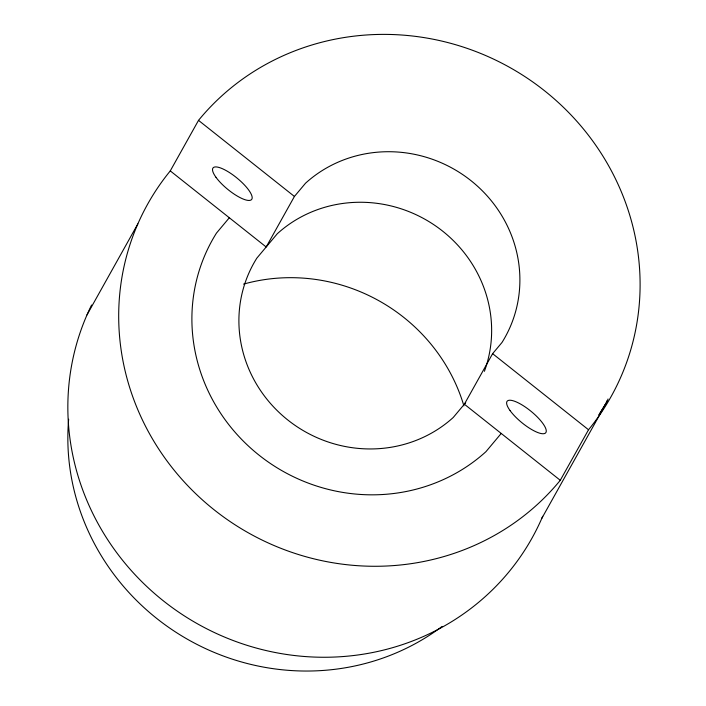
<?xml version="1.0" encoding="UTF-8"?>
<svg xmlns="http://www.w3.org/2000/svg" width="706" height="706" viewBox="0 0 706 706"><rect width="100%" height="100%" fill="white"/><g stroke="black" fill="none" stroke-linecap="round" stroke-linejoin="round"><path stroke-width="1.06" d="M541.846 518.283L606.295 402.958L606.763 400.84M608.016 399.014L607.337 401.114L598.953 414.89L606.295 402.958M87.006 314.876L137.855 223.899M170.27 170.905L198.518 120.364A249.218 237.948 29.2 0 1 544.441 90.686A249.218 237.948 29.2 0 1 588.522 429.76L560.273 480.301A249.218 237.948 29.2 0 1 214.35 509.979A249.218 237.948 29.2 0 1 170.27 170.905L266.18 246.994L294.428 196.453L305.548 183.189A127.724 121.944 29.2 0 1 471.987 181.468A127.724 121.944 29.2 0 1 501.975 342.498L492.612 353.671L464.363 404.211L560.273 480.301M229.326 217.757L216.477 233.086A175.238 167.304 29.2 0 0 257.611 454.011A175.238 167.304 29.2 0 0 485.966 451.646L501.216 433.449M465.704 402.614L453.243 417.475A127.724 121.944 29.2 0 1 286.804 419.196A127.724 121.944 29.2 0 1 256.816 258.167L277.299 233.73A127.724 121.944 29.2 0 1 433.519 224.499A127.724 121.944 29.2 0 1 484.404 371.303M198.518 120.364L294.428 196.453M492.612 353.671L588.522 429.76M442.097 626.434A232.089 221.587 29.2 0 1 190.029 640.704A232.089 221.587 29.2 0 1 68.658 419.24M243.544 284.121A175.238 167.304 29.2 0 1 463.895 405.862M542.702 516.298A249.218 237.948 29.2 0 1 214.977 632.823A249.218 237.948 29.2 0 1 91.595 305.027M510.094 410.618A24.922 7.307 39.3 0 0 544.344 433.599A24.922 7.307 39.3 0 0 524.885 406.735A24.922 7.307 39.3 0 0 510.094 410.618M216.001 177.321A24.922 7.307 39.3 0 0 250.251 200.301A24.922 7.307 39.3 0 0 230.791 173.429A24.922 7.307 39.3 0 0 216.001 177.321"/></g></svg>
